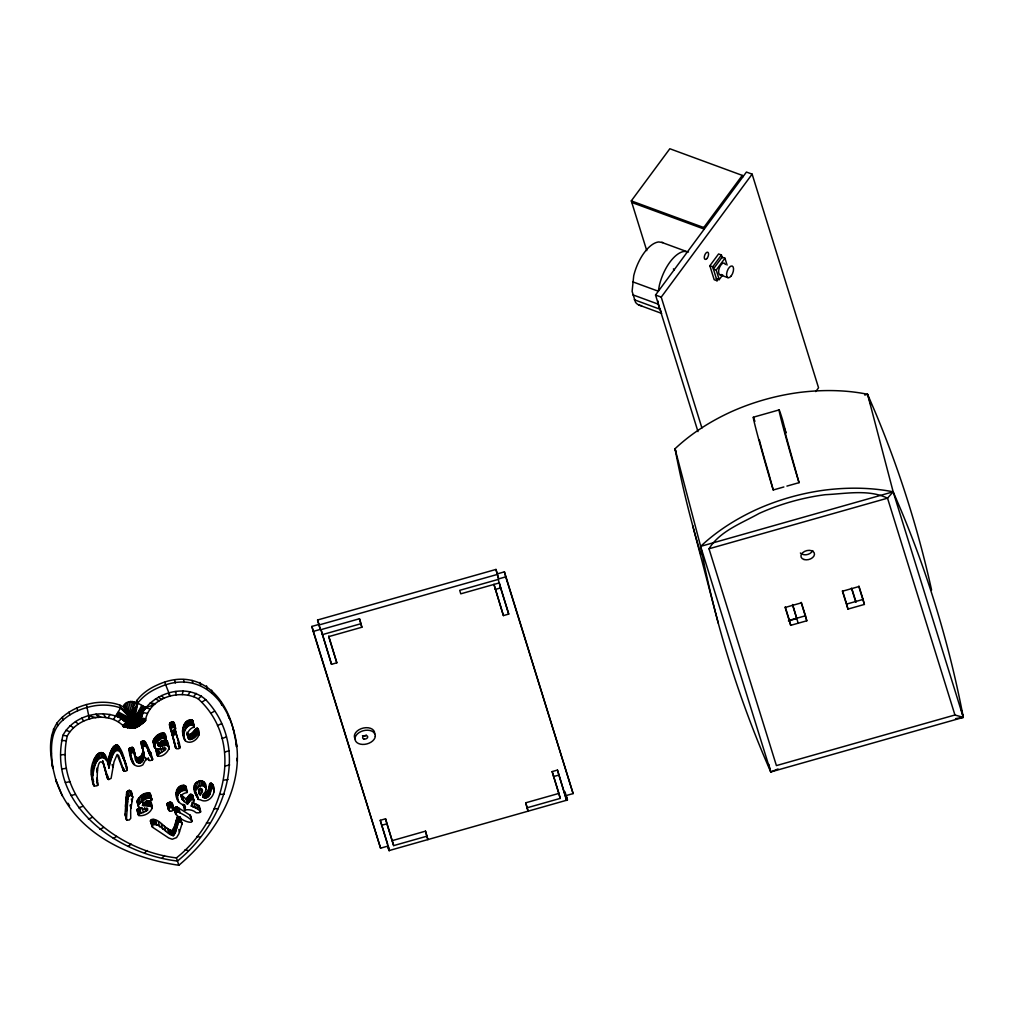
<?xml version="1.0" encoding="UTF-8"?>
<svg xmlns="http://www.w3.org/2000/svg" width="1014" height="1014" viewBox="0 0 1014 1014"><rect width="100%" height="100%" fill="white"/><g stroke="black" fill="none" stroke-linecap="round" stroke-linejoin="round"><path stroke-width="1.5" d="M135.217 756.026C133.633 763.111 142.492 765.773 143.608 758.497C145.547 752.819 141.085 747.559 140.921 742.02C147.144 737.203 150.592 756.596 152.632 759.587C145.56 763.948 149.717 751.805 142.835 764.873C132.771 770.792 129.5 756.495 129.057 749.333L130.198 747.825L133.252 747.812C132.758 765.05 147.157 756.469 141.643 744.922M142.226 747.952L142.239 747.026C149.159 742.856 147.803 756.026 152.67 758.548M141.707 724.326L140.832 723.261L139.007 726.087L145.078 721.284L145.699 718.837C150.769 697.391 180.099 688.709 198.25 698.887C246.884 743.389 222.636 821.353 176.411 857.895C117.903 851.025 52.5 801.035 67.254 736.012C77.229 717.405 106.838 710.383 122.694 725.352L123.226 726.632L129.171 727.875C130.907 725.682 138.538 726.493 139.577 720.561L139.476 718.901C148.538 693.766 185.093 681.56 205.728 699.635C251.928 748.674 223.993 823.52 177.412 861.051C116.699 853.851 46.695 804.026 62.944 735.277C75.391 712.272 110.627 706.492 129.893 724.351L129.868 725.707C132.099 729.484 138.462 727.811 139.894 724.097L139.932 722.703M139.172 724.63L139.197 723.464M129.336 726.531C132.973 728.724 138.779 727.735 140.49 723.502L140.464 719.775L142.949 712.614L147.258 713.336M187.286 733.857C191.405 736.696 193.826 729.484 197.147 728.204L197.667 728.407C203.383 735.657 191.621 746.304 185.182 740.651C180.53 734.111 181.785 719.572 191.887 719.813L192.977 721.106L192.521 722.627M199.137 733.857L198.465 733.211C188.629 747.876 181.95 731.297 194.27 726.886L192.977 721.106M93.694 781.414C83.87 767.966 104.518 732.4 108.891 768.13C113.847 741.602 122.567 747.445 127.004 770.45L125.356 771.324L123.366 770.577L117.142 754.454L113.999 761.831L111.109 778.359L108.701 779.538L107.192 777.599L102.693 761.197M103.352 763.707C96.545 754.593 96.596 781.591 98.003 784.595L97.712 785.406C88.269 789.969 94.15 767.712 95.417 764.074C99.651 753.326 108.447 757.065 108.891 768.13M150.465 821.239L150.49 820.618C157.956 815.776 164.357 829.376 172.038 830.656L174.307 826.917L177.222 817.157L180.023 816.992L182.051 823.723L178.857 833.838L176.55 837.615L172.253 839.25L168.768 838.02L152.683 827.335L150.465 821.239L151.365 822.329M151.783 826.245L151.796 825.624C159.274 820.782 165.675 834.383 173.343 835.663L175.625 831.924L178.527 822.164L181.341 821.999L182.051 823.723M202.369 791.237L202.407 789.868C199.847 786.281 197.071 793.607 200.366 795.115L202.369 791.237L201.71 788.727M182.292 799.615C179.478 794.862 183.521 793.075 187.096 792.618L187.235 791.389C183.42 788.043 177.285 793.151 177.45 797.574C175.473 803.861 187.552 804.482 184.383 809.235L184.624 809.933C188.465 809.527 192.559 809.438 196.222 812.759C206.235 813.532 195.03 806.802 190.962 806.016L193.991 800.883L192.407 794.887L189.998 794.456L186.082 799.095L180.974 794.608L182.292 799.615L187.4 804.102L191.316 799.463L194.054 800.363M125.052 814.369L126.661 792.149L129.222 790.261L131.313 791.49L132.707 797.448L130.641 810.021L130.743 818.311L129.298 819.996L126.725 820.136L125.052 814.369L126.725 820.136M126.661 792.149L127.967 797.156L126.408 819.667M118.245 721.562L121.477 718.698L129.919 719.877L127.599 727.71C125.128 718.571 140.046 714.578 142.936 723.362L136.548 718.001L131.376 718.989L127.979 722.171L128.461 726.075L132.441 727.938L130.261 725.796L130.603 722.995C132.872 720.586 137.904 719.585 139.78 722.893L138.665 725.758L139.488 723.172L137.473 721.41L133.937 721.448L130.945 723.261M214.055 789.855L212.927 788.398L211.166 788.55C210.494 792.162 210.113 797.384 205.449 798.069L204.131 793.062C208.795 792.378 209.176 787.156 209.847 783.543L212.357 783.999C218.086 791.541 209.416 804.812 200.493 799.843L198.009 799.324L197.109 794.773M167.792 744.175L166.79 740.562L162.417 740.562L163.723 745.569C175.84 743.414 163.989 759.321 157.373 755.671C153.038 743.642 161.682 750.867 157.373 755.671M56.454 782.326C51.511 763.542 45.782 740.562 57.038 722.957C66.125 711.384 80.309 705.123 94.568 702.829A43.475 28.747 -14.7 0 1 119.88 705.148L126.471 708.469L131.605 712.842L133.404 706.492L137.042 700.281A43.475 28.747 -14.7 0 1 156.929 685.16C194.751 667.313 223.866 691.802 233.296 729.155C248.886 780.793 217.478 832.938 178.857 865.259C128.22 857.996 72.121 831.797 55.707 779.487L62.31 795.863M52.069 765.278L52.817 768.118C50.941 751.792 48.875 731.702 63.083 720.003C72.108 712.082 83.566 707.569 95.316 705.668A43.475 28.747 -14.7 0 1 120.615 707.987L127.219 711.296L132.352 715.681L134.152 709.331L137.79 703.12A43.475 28.747 -14.7 0 1 157.677 687.986C195.499 670.153 224.614 694.641 234.044 731.981M177.044 736.747C178.261 739.548 183.268 751.868 175.726 748.129L171.239 731.043L171.86 729.903M171.252 730.79L175.726 748.129M175.549 814.077L176.461 812.442L178.249 811.922C210.988 828.4 174.357 823.558 174.281 808.551L176.93 806.916L190.201 815.256L190.505 816.46M138.272 815.041L136.991 809.666L142.023 807.499L143.342 812.506L138.893 813.836L138.829 815.535C146.003 816.878 156.6 809.273 150.224 801.466L146.168 800.756L147.474 805.762L150.845 806.079L151.935 807.119M197.692 730.131L197.667 728.407M147.474 805.762L142.315 805.293L146.84 801.25L151.53 800.49L150.186 793.417C137.055 790.223 131.11 811.91 147.676 808.703L147.486 810.313L143.342 812.506M126.078 727.444L126.535 722.868L121.477 718.698L133.43 719.699L139.476 718.901L141.276 722.45L139.007 726.087M163.723 745.569L158.805 746.228L158.273 745.366L161.594 741.488L166.131 740.03C164.065 734.187 154.61 742.451 154.293 746.659C156.067 753.009 176.436 742.831 159.046 753.858M192.736 795.356L192.064 796.865M184.599 739.637C182.089 733.768 185.993 724.199 193.192 724.82L194.282 726.113M137.055 800.338L138.449 806.776M131.237 793.645L131.313 791.49M198.009 799.324L198.022 798.157C182.482 777.497 216.844 773.796 202.686 797.004L205.449 798.069M205.817 787.764C202.192 782.314 193.281 788.6 195.765 794.241M175.523 728.977L174.801 727.101L172.798 727.063L170.567 729.32C170.453 732.361 174.89 731.043 175.523 728.977L173.495 722.095L169.706 723.159L169.782 725.847M177.818 743.604L178.515 742.337L179.846 747.597M177.818 799.793C172.824 794.228 178.705 781.832 185.917 786.382L187.375 792.01M204.346 786.56L204.511 782.757M107.573 763.124C112.136 738.243 121.059 740.423 125.685 765.443M182.254 694.565L183.128 691.054M153.52 742.97L152.975 741.652C154.242 734.77 167.525 727.406 166.131 740.03M167.044 804.381L167.5 803.151L169.858 802.163C175.194 802.34 174.256 814.635 168.806 810.401L167.044 804.381L168.806 810.401M168.362 809.387L168.818 808.158L171.176 807.169L173.305 808.285M123.315 706.91C124.545 701.764 132.365 699.685 136.142 703.285M180.391 820.022L180.733 817.956M132.441 727.938C131.313 728.889 129.855 726.696 131.313 727.482L134.596 727.253L135.762 719.382L142.949 712.614L140.35 719.661L142.949 712.614L134.925 718.432M140.578 720.194L141.098 718.736L142.936 723.362L140.464 719.775L139.577 720.561L142.949 712.614L138.145 718.305L135.192 725.694L132.809 727.469L131.136 724.934C132.226 722.095 137.182 720.941 138.842 723.806L138.272 725.923L136.598 726.645L133.595 724.021L130.654 719.433L133.43 719.699L135.838 727.558L132.276 727.558M140.224 719.56L142.949 712.614M132.302 761.806C130.882 758.535 128.372 750.537 134.558 752.819L136.535 761.032M124.621 727.076L126.446 722.488L121.477 718.698L128.753 720.967L134.025 725.251L139.045 725.606M138.17 725.999L135.838 727.558M172.57 735.796L175.98 734.073L176.93 736.177L175.08 729.332L178.363 741.754M185.79 787.612L185.917 786.382M127.777 724.592C132.048 727.722 138.981 725.656 141.047 720.84M812.772 550.64C810.528 554.734 803.887 556.382 800.376 553.01M108.232 717.785L109.981 714.363M188.236 695.11L189.986 691.687M199.213 807.157L198.845 805.496L191.887 802.239M123.923 726.861L126.192 722.716L127.688 723.248L121.477 718.698L127.979 722.171L128.778 723.628L126.535 722.868L127.599 727.71M141.821 705.376L134.824 718.013L135.762 719.382L133.049 718.356L120.615 707.987L119.88 705.148M954.935 714.997L776.407 765.595L709.001 548.777C719.839 531.057 741.716 523.249 759.169 513.426A157.018 103.834 -14.7 0 1 825.282 494.693C845.638 493.793 868.542 489.014 887.529 498.178L954.935 714.997L963.3 717.392L960.93 708.38M127.967 797.156L130.54 795.268L132.631 796.497M138.373 805.344C141.06 801.25 146.358 796.953 151.504 798.424L151.758 798.867M129.893 724.351C133.303 726.252 138.867 726.531 141.009 722.652L140.528 721.892M200.366 795.115L199.048 790.109L200.366 788.005L201.685 793.011M139.653 725.124L140.059 724.465L140.401 725.238M145.496 708.254L135.572 717.063L142.835 705.947M173.686 724.744L174.218 723.971M646.755 250.623L631.291 200.886L669.836 148.741L742.299 175.397L742.793 176.968M631.785 202.458L704.248 229.113L703.767 227.542L742.299 175.397M697.987 431.609L655.526 295.023L746.431 172.05L752.135 174.142L818.552 387.792L815.738 391.594M701.929 428.022L661.229 297.127L752.135 174.142M718.787 278.394L717.037 280.764L714.186 279.712L709.851 265.757L718.571 253.956L721.423 254.996L722.298 257.797M717.037 280.764L712.703 266.809L721.423 254.996M716.226 270.041L724.959 258.228L722.107 257.176L713.374 268.989L716.226 270.041L719.218 279.623L722.703 274.908M138.665 725.758L139.894 724.097M123.226 726.632L125.939 723.159L122.96 725.986M143.836 706.505L134.824 718.013L137.79 703.12L137.042 700.281M113.644 719.243L120.615 707.987L131.49 719.408M193.649 696.567L196.196 693.361M150.959 754.986L151.162 753.11M162.215 858.059L164.471 855.55M135.572 717.063L144.85 707.075M137.067 715.732L145.357 707.354M138.905 725.555L135.838 727.431L134.976 724.896M144.571 852.913L147.22 850.518M145.129 708.875L134.824 718.013L144.406 710.117M198.25 698.887L201.482 696.022M778.068 768.954L770.767 771.958L700.636 546.369C716.949 530.994 736.075 518.927 756.393 509.573A163.926 108.409 -14.7 0 1 825.409 490.016C847.932 487.252 870.861 487.442 893.169 491.803L900.977 510.029A2380.669 1574.362 -14.7 0 1 963.3 717.392L770.767 771.958A2380.669 1574.362 -14.7 0 1 704.502 565.711L700.636 546.369L675.02 448.758C691.333 433.384 710.472 421.317 730.777 411.963A163.926 108.409 -14.7 0 1 799.805 392.405C822.329 389.655 845.296 389.769 867.578 394.281L875.361 412.406A2380.669 1574.362 -14.7 0 1 931.587 590.059M132.226 701.511L134.152 709.331L133.43 719.699L128.094 722.589M137.498 726.772L138.855 725.682M128.841 726.087L131.313 727.482L134 727.418M122.694 725.352L126.192 722.716M128.195 846.36L131.212 844.104M202.027 702.106L205.728 699.635M113.276 838.489L116.61 836.398M210.659 713.311L214.613 711.156M99.955 829.351L103.58 827.475M175.168 691.852L175.916 691.51L175.98 694.958M217.478 725.542L221.572 723.666M88.395 819.084L92.274 817.423M129.931 713.476L131.605 712.842M222.231 738.496L226.439 736.912M126.471 708.469L127.219 711.296L133.049 718.356L137.79 703.12L145.851 707.633L153.494 704.958L150.11 702.994L155.269 703.754M78.712 807.765L82.806 806.358M224.893 752.008L229.151 750.728M753.237 417.236L779.031 409.935M864.777 395.067L867.578 394.281L868.947 398.654M754.91 421.355A43.158 0.963 74.2 0 0 757.712 435.716A43.158 0.963 74.2 0 0 773.251 489.977L783.873 486.961M786.915 486.099L799.045 482.664L785.85 435.323L783.885 426.995L786.002 432.94L782.618 420.037A43.158 0.963 74.2 0 0 782.352 424.08A43.158 0.963 74.2 0 0 799.045 482.664M320.259 629.428L318.954 624.421L311.881 626.424L313.199 631.43L320.259 629.428L317.572 619.998L495.973 569.437L498.66 578.867L505.733 576.865L573.113 793.594L566.04 795.597L565.052 791.845M497.354 573.861L504.414 571.858L573.113 793.594M318.89 625.004L497.291 574.444L498.66 578.867M320.982 629.656L359.476 618.743L360.566 622.228L361.871 627.235L328.688 636.64L336.825 662.801L331.515 664.309L320.982 629.656L331.515 664.309M322.3 634.663L360.794 623.749L361.871 627.235M495.276 589.426L500.586 587.93L508.724 614.091L503.413 615.587L493.957 584.419L503.413 615.587M700.636 546.369L893.169 491.803L963.3 717.392L955.556 718.622M709.001 548.777L887.529 498.178L893.169 491.803L867.578 394.281M785.229 606.93L789.399 620.327L805.484 615.777L806.802 620.783L790.705 625.334L785.153 607.462L801.237 602.899L806.802 620.783M842.495 590.693L846.652 604.078L863.079 599.426L864.384 604.433L847.97 609.084L842.419 591.238L858.833 586.574L864.384 604.433M788.41 620.885L796.751 618.515L792.504 604.864M388.121 845.6L389.427 850.607L380.25 820.313L385.561 818.805L393.66 845.613L426.843 836.208L427.921 839.693L425.512 831.15L392.342 840.606M560.235 798.398L558.929 793.392L525.746 802.796L527.052 807.803L560.235 798.398L552.148 771.591L557.459 770.082L566.636 800.388L557.459 770.082M381.568 825.32L386.879 823.812L393.66 845.613M553.467 776.597L558.777 775.089M313.199 631.43L380.58 848.173L387.64 846.158L389.021 850.594L567.422 800.021L566.433 796.269M71.018 795.546L75.29 794.406M225.412 765.938L229.684 764.974M65.403 782.554L69.789 781.705M223.802 780.146L228.036 779.5M61.917 768.929L66.379 768.371M220.063 794.456L224.221 794.139M60.599 754.809L65.086 754.568M214.246 808.728L218.276 808.728M61.461 740.524L65.935 740.689M129.171 727.875L130.793 727.963M206.425 822.798L210.266 823.102M145.699 718.837L137.853 717.316L138.259 718.723M118.841 717.367L131.376 718.989L118.41 712.018M662.826 242.549L658.669 241.953A33.462 15.831 -69.8 0 0 633.725 275.694L632.115 291.348L635.512 302.299A33.462 15.831 -69.8 0 0 641.57 305.645M688.506 251.992L684.336 251.396A33.462 15.831 -69.8 0 0 659.404 285.149L658.327 291.233L632.647 281.791M117.852 713.019L130.21 718.584L116.851 716.366M117.523 716.708L131.376 718.989L117.307 714.021M62.944 735.277L67.254 736.012M196.665 836.499L200.29 837.12M116.471 715.542L128.195 718.254M116.749 715.035L130.21 718.584M185.08 849.707L188.452 850.619M95.81 717.659L88.7 715.694L86.444 704.527M145.851 707.633L149.793 709.001M65.859 730.308L69.789 731.677M631.291 200.886L703.767 227.542M661.774 242.397L687.441 251.84M709.851 265.757L712.703 266.809M719.864 274.731L727.849 277.659M716.366 278.584L719.218 279.623M655.526 295.023L661.229 297.127M632.711 294.782L658.39 304.225M634.257 299.751L659.937 309.207M638.858 305.011L661.686 313.415M145.978 720.181L141.288 718.432L145.534 720.726M156.802 751.019L155.979 750.309M155.497 698.887L159.236 700.801M131.288 720.65L130.02 720.295M70.105 725.669L73.49 727.634M183.319 804.926L184.13 805.42M101.045 717.304L95.924 714.186L98.358 717.481M128.347 725.656L129.691 726.569L127.65 723.4L127.878 725.01M140.946 718.381L145.078 721.284M121.477 718.698L127.726 723.096M126.535 722.868L127.751 723.819M158.64 697.201L161.594 699.559M171.239 731.043L174.991 743.642M75.492 721.562L78.192 724.059M102.756 760.944L106.85 774.303M139.184 721.36L140.135 722.424M139.387 720.954L140.338 722.145M141.2 718.558L144.051 722.348M103.124 713.729L106.052 717.709M199.048 790.109L198.25 789.006L199.568 794.013M161.784 695.515L163.824 698.38M81.792 718.191L83.668 721.119M67.976 803.227L69.586 805.775M673.435 268.862L673.904 270.168M129.057 749.333L133.29 763.897M661.191 311.742L658.885 307.09L657.782 300.803M164.712 682.346L170.149 696.098M136.941 801.339L138.398 805.902M176.499 794.786L178.781 801.935M194.447 789.234L195.157 790.933M182.85 733.426L185.182 740.651M118.448 755.151L122.048 765.57M178.857 865.259L176.411 857.895M869.416 400.162L870.811 404.675M858.909 586.041L863.079 599.426M851.849 588.678L856.07 602.24M851.456 588.145L855.613 601.543M724.959 258.228L727.089 265.085M801.314 602.367L805.484 615.777M792.631 604.509L798.17 623.23M675.932 451.674L675.02 448.758A2380.745 1574.412 -14.7 0 0 697.974 544.505M566.04 795.597L567.422 800.021M552.148 771.591L558.929 793.392M525.746 802.796L528.142 811.289L527.052 807.803M328.726 635.993L336.825 662.801M380.25 820.313L387.652 844.117M317.572 619.998L318.954 624.421M311.881 626.424L380.58 848.173M768.422 472.296L773.251 489.977M168.704 693.018L169.693 696.263M89.688 718.939L88.7 715.694L89.219 719.04M767.991 470.864L765.291 461.585M763.504 455.248L764.936 460.343M761.476 447.935L763.136 453.98M760.411 443.955L761.121 446.616M846.652 604.078L847.97 609.084M789.399 620.327L790.705 625.334M768.764 764.341L770.767 771.958M692.663 525.544L718.28 623.179M504.414 571.858L505.733 576.865M508.724 614.091L498.191 579.425L459.697 590.338L460.774 593.824L499.268 582.923L500.586 587.93M495.973 569.437L497.291 574.444M425.512 831.15L426.843 836.208M359.476 618.743L360.794 623.749M385.561 818.805L386.879 823.812M387.703 845.587L389.021 850.594M233.296 729.155L236.87 746.393M228.226 715.352L228.974 718.191M236.693 758.409L237.428 761.248M220.976 702.309L221.711 705.148M211.609 690.166L212.344 693.006M206.476 685.794L207.211 688.62M199.872 682.473L200.62 685.312M192.128 680.381L192.863 683.221M212.357 783.999L213.675 789.006M198.351 732.628L199.01 735.137M214.055 791.858L212.737 784.849M197.147 728.204L198.465 733.211M211.609 783.391L212.927 788.398M211.394 783.29L212.699 788.296M211.102 783.188L212.408 788.195M183.559 679.595L184.307 682.435M196.488 728.369L197.793 733.376M210.494 783.138L211.812 788.144M196.006 728.698L197.324 733.705M195.512 729.218L196.817 734.225M209.847 783.543L211.166 788.55M192.66 720.396L194.27 726.886M209.429 784.506L210.735 789.513M194.967 729.865L196.285 734.871M209.328 785.787L210.646 790.793M191.887 719.813L193.192 724.82M193.18 725.124L193.839 727.634M194.409 730.562L195.727 735.568M209.277 786.94L210.595 791.947M209.036 788.258L210.354 793.265M190.847 719.648L192.166 724.655M193.484 731.639L194.789 736.646M208.516 789.64L209.835 794.646M189.631 719.864L190.936 724.871M192.432 732.691L193.75 737.698M207.566 791.059L208.871 796.066M188.274 720.384L189.593 725.39M204.777 784.557L206.083 789.564M191.24 733.642L192.559 738.648M204.042 782.009L205.348 787.016M206.488 792.099L207.794 797.105M203.282 781.388L204.6 786.395M187.02 721.081L188.338 726.087M189.859 734.428L191.177 739.434M202.154 780.856L203.459 785.863M205.322 792.783L206.628 797.79M186.018 721.905L187.337 726.911M174.573 680.153L175.308 682.992M189.01 734.681L190.328 739.688M200.531 780.615L201.849 785.635M188.287 734.618L189.605 739.624M184.865 723.274L186.183 728.28M187.717 734.326L189.035 739.333M186.969 732.146L187.628 734.643M203.32 794.177L204.308 797.942M187.02 733.528L188.591 738.864M187.146 734.288L188.135 738.04M202.711 795.014L203.358 797.511M198.845 780.894L200.164 785.901M183.965 724.731L185.283 729.738M197.185 781.731L198.503 786.737M182.824 727.786L184.142 732.792M182.495 730.777L183.8 735.784M195.626 783.163L196.931 788.17M194.891 784.19L196.196 789.196M197.033 794.406L198.098 798.525M194.422 785.242L195.727 790.248M195.994 792.276L197.312 797.283M199.2 805.8L200.759 811.694M194.118 787.295L196.475 795.939M198.845 805.496L200.518 812.163M196.577 804.317L197.895 809.324M174.231 722.931L175.637 728.255M174.015 722.526L175.333 727.532M173.495 722.095L174.801 727.101M192.407 794.887L193.991 800.883M178.477 742.932L179.782 747.939M191.9 794.52L193.218 799.526M194.232 803.278L195.537 808.285M174.662 729.066L175.98 734.073M178.261 743.3L179.579 748.307M172.633 722.171L173.952 727.177M191.38 794.279L192.685 799.286M174.066 729.015L175.384 734.022M172.025 722.069L173.331 727.076M190.645 794.216L191.963 799.222M171.493 722.057L172.798 727.063M173.698 730.397L174.674 734.161M170.986 722.158L172.304 727.165M189.998 794.456L191.316 799.463M172.963 730.676L173.952 734.428M192.216 803.494L193.205 807.245M170.365 722.576L171.683 727.583M189.39 794.925L190.708 799.932M172.19 731.145L173.179 734.909M169.706 723.159L171.024 728.166M188.807 795.559L190.112 800.566M170.276 726.037L172.748 735.391M175.321 744.884L176.309 748.649M174.497 743.237L175.815 748.243M170.111 727.101L171.1 730.853M169.262 724.313L170.922 730.676M185.397 785.825L186.766 791.364M188.122 796.459L189.428 801.466M184.523 785.406L185.828 790.413M187.577 797.334L188.896 802.34M183.914 785.267L185.22 790.274M187.032 798.195L188.351 803.202M183.217 785.267L184.535 790.274M186.361 799.083L187.679 804.089M186.082 799.095L187.4 804.102M190.417 815.433L192.014 821.061M190.201 815.256L191.811 821.467M181.696 785.558L183.002 790.565M180.315 786.091L181.633 791.097M182.799 796.738L184.117 801.744M184.776 805.002L185.423 807.499M167.411 741.095L169.262 748.142M167.918 743.756L169.224 748.763M183.838 804.634L185.448 810.427M166.79 740.562L169.11 749.181M179.06 786.927L180.378 791.934M180.936 795.052L181.595 797.549M164.522 733.49L166.182 739.46M183.078 804.229L184.624 809.933M164.103 733.109L165.421 738.116M165.966 740.321L167.272 745.328M164.762 736.684L165.751 740.435M163.558 732.919L164.864 737.926M177.881 788.093L179.199 793.1M164.914 740.283L166.22 745.29M162.227 732.97L163.533 737.977M177.07 789.209L178.388 794.216M163.622 740.385L164.94 745.391M176.525 790.324L177.843 795.331M164.585 747.28L165.244 749.79M160.744 733.401L162.05 738.407M176.132 792.568L177.45 797.574M178.857 808.082L180.162 813.089M159.35 733.984L160.656 738.991M160.998 740.79L162.303 745.797M162.76 747.356L163.748 751.108M180.023 816.992L181.899 824.458M158.095 734.681L159.413 739.688M159.882 742.286L160.871 746.038M176.93 806.916L178.249 811.922M179.326 816.714L180.644 821.72M176.322 806.878L177.64 811.884M178.794 816.6L180.099 821.606M160.402 747.483L161.72 752.489M157.056 735.48L158.374 740.486M175.714 807.068L177.019 812.075M178.223 816.6L179.541 821.606M158.59 742.451L159.566 746.215M177.691 816.777L178.996 821.784M175.143 807.436L176.461 812.442M156.156 736.405L157.462 741.411M158.146 743.731L158.805 746.228M174.649 807.904L175.967 812.911M177.222 817.157L178.527 822.164M157.639 743.465L158.298 745.974M177.032 817.474L178.35 822.481M176.88 817.892L178.198 822.899M174.281 808.551L175.866 814.635M155.294 737.457L156.612 742.463M158.298 748.624L159.616 753.63M178.806 829.541L179.465 832.038M171.543 802.695L173.381 809.058M176.284 820.123L177.589 825.13M157.309 748.966L158.628 753.972M173.166 809.856L172 803.278M171.201 802.492L172.519 807.499M154.128 738.864L155.446 743.87M156.967 749.042L158.285 754.048M175.929 821.416L177.235 826.423M156.638 749.156L157.956 754.163M170.682 802.277L172.773 810.541M175.714 822.227L177.019 827.234M156.308 749.435L158.108 756.026M169.858 802.163L171.176 807.169M175.511 823.013L176.816 828.02M156.067 749.866L157.385 754.872M153.329 740.334L154.635 745.341M153.925 743.275L155.243 748.281M153.849 744.225L154.838 747.977M169.097 802.543L170.403 807.55M174.978 824.889L176.297 829.896M152.975 741.652L154.496 747.61M168.425 802.695L169.744 807.702M167.906 802.885L169.211 807.892M174.307 826.917L175.625 831.924M167.5 803.151L169.553 810.985M167.221 803.684L168.539 808.69M173.483 828.844L174.788 833.85M172.507 830.365L173.825 835.371M172.038 830.656L173.343 835.663M171.467 830.593L172.773 835.599M150.756 752.502L152.632 759.587M151.618 757.496L152.265 759.993M149.641 751.121L150.947 756.127M170.124 829.984L171.442 834.991M148.576 749.828L149.895 754.834M148.019 748.902L149.337 753.909M147.512 747.749L148.83 752.756M146.117 743.376L148.386 751.513M139.59 719.319L136.662 718.419M168.527 829.021L169.845 834.028M145.382 741.868L146.7 746.874M144.66 741.145L145.965 746.152M167.449 828.337L168.768 833.343M133.823 701.815L134.532 704.553M143.849 740.866L145.167 745.873M148.298 757.762L148.957 760.272M142.949 740.93L144.267 745.936M164.395 826.258L165.713 831.265M141.947 741.297L143.266 746.304M145.484 757.445L146.13 759.955M130.489 701.523L133.011 711.131M142.036 746.101L143.785 752.718M140.921 742.02L144.089 754.492M142.771 751.171L144.077 756.178M142.657 752.008L143.963 757.014M161.365 824.04L162.684 829.046M128.727 701.865L133.164 718.774M142.302 753.491L143.608 758.497M141.592 755.215L142.898 760.221M127.054 702.499L129.577 712.107M158.387 821.86L159.692 826.866M140.477 756.837L141.783 761.844M150.186 793.417L151.834 799.324M150.452 794.913L151.77 799.919M149.742 793.138L151.53 800.49M125.597 703.386L127.029 708.875M139.767 757.496L141.073 762.503M148.488 792.961L149.806 797.967M155.421 819.882L156.739 824.889M138.931 757.99L140.249 762.997M150.224 801.466L152.011 808.006M151.935 808.589L150.617 802.112M154.965 819.642L156.283 824.648M124.43 704.476L125.875 709.965M128.867 721.385L128.525 719.965M149.54 801.073L151.099 806.776M154.394 819.426L155.712 824.433M137.929 758.193L139.248 763.2M146.979 793.163L148.285 798.17M123.657 705.668L124.38 708.418M148.576 800.87L149.882 805.876M153.456 819.223L154.774 824.23M136.979 757.965L138.297 762.972M152.48 819.211L153.798 824.217M136.168 757.496L137.473 762.503M133.518 748.408L134.837 753.415M145.484 793.544L146.802 798.55M147.347 800.768L148.652 805.775M133.252 747.812L136.915 761.945M132.542 747.293L133.861 752.299M151.568 819.451L152.886 824.458M132.086 747.242L133.392 752.249M144.102 794.038L145.42 799.045M150.833 820.009L152.683 827.335M131.554 747.381L132.872 752.388M150.49 820.618L152.075 826.828M130.844 747.597L132.162 752.603M146.827 807.816L147.486 810.313M145.103 802.011L146.092 805.762M142.873 794.697L144.191 799.704M130.198 747.825L131.503 752.832M133.049 760.944L134.038 764.695M129.627 748.04L130.933 753.047M143.684 802.023L144.672 805.775M129.424 748.18L130.73 753.187M141.732 795.496L143.05 800.502M129.184 748.459L130.502 753.465M144.685 807.664L145.674 811.415M129.031 748.864L130.35 753.871M131.389 757.864L132.695 762.87M142.429 801.985L143.418 805.737M140.591 796.434L141.909 801.44M139.045 797.676L140.363 802.682M137.815 799.045L139.133 804.051M139.704 808.323L141.009 813.329M139.095 808.462L140.414 813.469M138.677 808.5L139.983 813.507M138.322 808.526L139.64 813.532M137.98 808.589L139.298 813.596M125.774 763.225L127.257 768.815M125.292 761.983L127.308 769.613M137.574 808.83L138.893 813.836M124.557 760.183L125.863 765.19M137.22 809.223L138.538 814.229M123.657 758.016L124.975 763.022M126.344 767.953L127.004 770.45M137.841 811.783L138.829 815.535M136.991 809.666L138.297 814.673M122.681 755.658L124 760.665M121.705 753.326L123.024 758.333M120.818 751.184L122.124 756.191M120.083 749.435L121.401 754.441M131.402 792.441L132.707 797.448M119.183 747.09L120.907 753.263M130.591 790.628L131.896 795.635M118.511 745.911L119.829 750.918M117.928 745.265L119.234 750.271M123.898 768.726L124.557 771.223M129.222 790.261L130.54 795.268M117.218 744.834L118.524 749.84M131.313 799.045L131.972 801.542M122.859 767.192L123.847 770.944M122.377 766.825L123.366 770.577M116.382 744.707L117.7 749.714M127.625 790.983L128.943 795.99M115.431 744.948L116.749 749.954M127.042 791.503L128.347 796.51M130.362 804.774L131.021 807.283M130.248 805.585L130.907 808.095M114.189 745.81L115.495 750.816M126.547 794.406L127.865 799.412M126.332 796.586L127.65 801.592M113.099 747.039L114.417 752.046M126.18 797.764L127.498 802.771M126.002 799.273L127.308 804.279M112.174 748.497L113.492 753.503M125.787 800.946L127.105 805.953M125.597 802.67L126.915 807.676M111.426 750.005L112.731 755.012M125.444 804.317L126.763 809.324M125.356 805.737L126.674 810.744M110.843 751.412L112.148 756.419M110.437 752.54L111.743 757.547M110.273 753.009L111.591 758.016M109.88 754.34L111.185 759.347M112.136 764.518L112.795 767.028M109.36 756.14L110.678 761.146M108.815 758.168L110.133 763.174M108.295 760.158L109.601 765.164M107.852 761.894L109.17 766.901M104.341 754.251L105.849 759.778M104.062 753.782L105.367 758.789M103.086 752.946L104.404 757.952M101.793 752.527L103.111 757.534M107.712 775.786L108.701 779.538M107.509 776.8L108.168 779.31M106.445 773.897L107.763 778.904M102.756 761.134L107.408 778.27M100.31 752.565L101.615 757.572M98.713 753.06L100.031 758.066M97.572 753.846L98.89 758.852M96.507 754.986L97.826 759.993M95.557 756.355L96.875 761.362M94.746 757.762L96.064 762.769M96.799 768.168L97.458 770.665M94.099 759.068L95.417 764.074M96.685 770.108L97.344 772.605M93.668 760.094L94.974 765.101M96.888 778.042L97.547 780.552M92.654 763.289L93.972 768.295M96.685 779.589L97.674 783.34M96.736 781.655L97.712 785.406M76.925 707.835L77.672 710.662M91.97 766.85L93.275 771.857M91.59 770.564L92.895 775.571M91.501 774.176L92.806 779.183M92.996 781.186L94.315 786.192M91.716 777.472L93.82 785.761M69.079 712.043L69.814 714.883M62.348 717.164L63.083 720.003M57.038 722.957L57.785 725.796M53.412 729.167L54.16 732.007M51.613 735.518L52.348 738.357M50.7 750.575L51.448 753.402M759.334 439.81L760.056 442.624M374.648 733.768L374.458 731.981A10.355 6.845 -14.7 0 0 361.187 728.686A10.355 6.845 -14.7 0 0 355.42 739.231M135.686 718.013L135.762 719.382M236.135 743.554L236.237 746.532M700.978 554.683A2380.745 1574.412 -14.7 0 1 698.393 545.963M721.512 274.541A6.211 2.941 -69.8 0 1 719.395 267.747A6.211 2.941 -69.8 0 1 725.352 264.502M366.358 735.099A2.586 1.711 -14.7 0 1 362.467 735.733M132.466 725.365L132.872 726.683L134.596 727.253L137.346 726.037L137.739 724.592L134.558 723.603L132.466 725.365M133.823 725.618C136.193 728.914 137.334 722.234 133.823 725.618M375.307 736.278L375.117 734.491A10.355 6.845 -14.7 0 0 359.108 732.577A10.355 6.845 -14.7 0 0 360.325 744.137A10.355 6.845 -14.7 0 0 375.307 736.278M803.975 559.5A6.895 4.563 -14.7 0 0 814.47 554.404A6.895 4.563 -14.7 0 0 804.685 551.363A6.895 4.563 -14.7 0 0 803.975 559.5M731.297 275.795A6.211 2.941 -69.8 0 0 732.298 266.074A6.211 2.941 -69.8 0 0 726.632 273.742A6.211 2.941 -69.8 0 0 731.297 275.795M706.834 258.608A3.79 1.8 -69.8 0 0 708.038 252.423A3.79 1.8 -69.8 0 0 704.4 256.352A3.79 1.8 -69.8 0 0 706.834 258.608M363.95 739.016A2.586 1.711 -14.7 0 0 367.702 736.899A2.586 1.711 -14.7 0 0 363.836 736.012A2.586 1.711 -14.7 0 0 363.95 739.016"/></g></svg>
